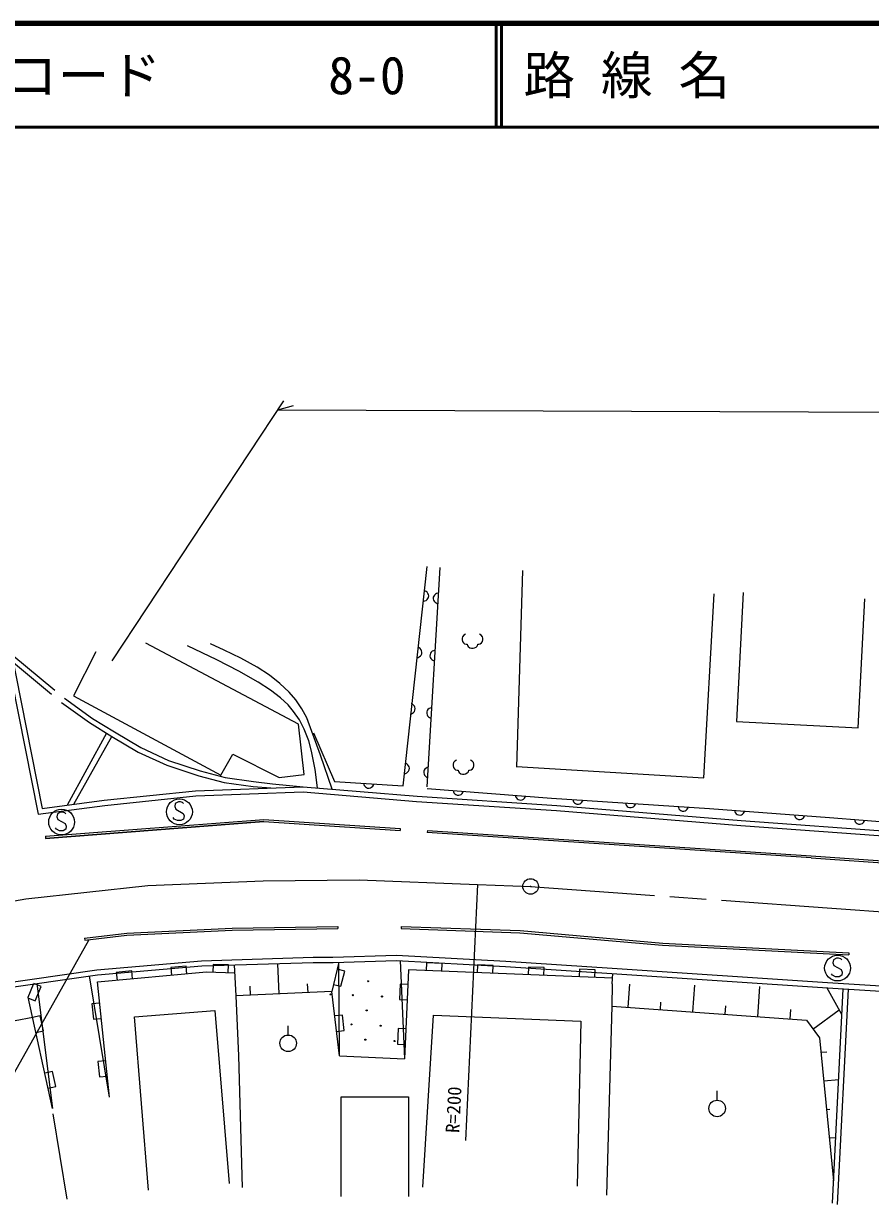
# Model space of a CAD drawing. Units: millimetres, scale not verified. Extents: x 40000 to 680000, y 20000 to 380000.
# Drawn here: x 132091 to 213908, y 265812 to 380000 of the extents above; entities that cross this region are included whole.
import ezdxf
from ezdxf.enums import TextEntityAlignment as Align

# ---------------------------------------------------------------- set-up
doc = ezdxf.new("R2010")
doc.units = ezdxf.units.MM
doc.header["$LTSCALE"] = 1000
doc.linetypes.add('CHAIN', pattern=[18.5, 12, -1.5, 3.5, -1.5])
for name, color, linetype, lineweight in [('M-BGD', 7, 'Continuous', 25), ('M-BGD-EXST', 7, 'Continuous', 25), ('M-BMK', 2, 'CHAIN', 13), ('M-BMK-SRVR', 3, 'Continuous', 25), ('M-STR-HTXT', 7, 'Continuous', 13), ('M-STR-STRC', 7, 'Continuous', 25), ('M-TTL', 2, 'Continuous', 140), ('M-TTL-LINE', 7, 'Continuous', 50)]:
    doc.layers.add(name, color=color, linetype=linetype, lineweight=lineweight)
doc.layers.add('M-TTL-TXT', color=7, linetype='Continuous')
doc.styles.add('ＭＳ ゴシック', font='')
doc.styles.get('ＭＳ ゴシック').set_extended_font_data('MS Gothic')

msp = doc.modelspace()

# ---------------------------------------------------------------- linework, layer by layer
at = {"layer": 'M-BGD'}
for p, q in [((168751, 306275), (171067, 327500)), ((171093, 306200), (172339, 327387)), ((180282, 327111), (179726, 308094)), ((170980, 325081), (170866, 325135)), ((170977, 324215), (171088, 324302)), ((171072, 325009), (170980, 325081)), ((171159, 324898), (171072, 325009)), ((171088, 324302), (171159, 324394)), ((171207, 324792), (171159, 324898)), ((171159, 324394), (171213, 324509)), ((171232, 324668), (171207, 324792)), ((171213, 324509), (171232, 324668)), ((171676, 324528), (171667, 324368)), ((171667, 324368), (171700, 324246)), ((171723, 324645), (171676, 324528)), ((171789, 324742), (171723, 324645)), ((171894, 324836), (171789, 324742)), ((171997, 324890), (171894, 324836)), ((172119, 324923), (171997, 324890)), ((197826, 307057), (198810, 324864)), ((201629, 324988), (200982, 312511)), ((212740, 311902), (213386, 324379)), ((170746, 324142), (170870, 324167)), ((170870, 324167), (170977, 324215)), ((171700, 324246), (171755, 324143)), ((171755, 324143), (171849, 324037)), ((171849, 324037), (171945, 323972)), ((171945, 323972), (172063, 323925)), ((174620, 320873), (174500, 320713)), ((174780, 320953), (174620, 320873)), ((176300, 320873), (176140, 320953)), ((176420, 320713), (176300, 320873)), ((158636, 312241), (143912, 320094)), ((174500, 320713), (174460, 320553)), ((174460, 320553), (174460, 320393)), ((174460, 320393), (174500, 320233)), ((174500, 320233), (174580, 320113)), ((174580, 320113), (174700, 320033)), ((174700, 320033), (174860, 319993)), ((174860, 319993), (174940, 319993)), ((174940, 319993), (174980, 319873)), ((174980, 319873), (175060, 319753)), ((175060, 319753), (175220, 319633)), ((175820, 319713), (175900, 319793)), ((175900, 319793), (175940, 319873)), ((175940, 319873), (175980, 319993)), ((175980, 319993), (176060, 319993)), ((176060, 319993), (176220, 320033)), ((176220, 320033), (176340, 320113)), ((176340, 320113), (176420, 320233)), ((176460, 320553), (176420, 320713)), ((176420, 320233), (176460, 320393)), ((176460, 320393), (176460, 320553)), ((130341, 319505), (133485, 303554)), ((130831, 319602), (133885, 304110)), ((130949, 319002), (135097, 315531)), ((139065, 319235), (136918, 315002)), ((170089, 318687), (170213, 318713)), ((170323, 319626), (170209, 319680)), ((170213, 318713), (170320, 318760)), ((170320, 318760), (170431, 318847)), ((170415, 319554), (170323, 319626)), ((170503, 319443), (170415, 319554)), ((170431, 318847), (170502, 318940)), ((170502, 318940), (170556, 319054)), ((170550, 319337), (170503, 319443)), ((170576, 319213), (170550, 319337)), ((170556, 319054), (170576, 319213)), ((171362, 318987), (171353, 318828)), ((171353, 318828), (171386, 318706)), ((171409, 319105), (171362, 318987)), ((171386, 318706), (171440, 318602)), ((171474, 319201), (171409, 319105)), ((171440, 318602), (171535, 318497)), ((171580, 319296), (171474, 319201)), ((171683, 319350), (171580, 319296)), ((171805, 319383), (171683, 319350)), ((175220, 319633), (175380, 319593)), ((175380, 319593), (175540, 319593)), ((175540, 319593), (175660, 319633)), ((175660, 319633), (175820, 319713)), ((131103, 318222), (134776, 315147)), ((171535, 318497), (171631, 318431)), ((171631, 318431), (171749, 318385)), ((135758, 314362), (138458, 312399)), ((136052, 314766), (138736, 312815)), ((136918, 315002), (151151, 307333)), ((169666, 314171), (169552, 314225)), ((169758, 314100), (169666, 314171)), ((169846, 313988), (169758, 314100)), ((169432, 313232), (169556, 313258)), ((169556, 313258), (169663, 313305)), ((169663, 313305), (169774, 313393)), ((169774, 313393), (169846, 313485)), ((169893, 313882), (169846, 313988)), ((169846, 313485), (169900, 313599)), ((169919, 313758), (169893, 313882)), ((169900, 313599), (169919, 313758)), ((171048, 313447), (171039, 313287)), ((171039, 313287), (171072, 313165)), ((171095, 313564), (171048, 313447)), ((171072, 313165), (171126, 313062)), ((171160, 313661), (171095, 313564)), ((171126, 313062), (171220, 312956)), ((171266, 313755), (171160, 313661)), ((171220, 312956), (171317, 312891)), ((171369, 313809), (171266, 313755)), ((171317, 312891), (171434, 312844)), ((171491, 313842), (171369, 313809)), ((138458, 312399), (140617, 311073)), ((138736, 312815), (140876, 311501)), ((159189, 307394), (158636, 312241)), ((200982, 312511), (212740, 311902)), ((140114, 311382), (136312, 304428)), ((136931, 304509), (140623, 311070)), ((140617, 311073), (143169, 309552)), ((140876, 311501), (143403, 309995)), ((160101, 311429), (162126, 306705)), ((143169, 309552), (145918, 308276)), ((143403, 309995), (146103, 308741)), ((146103, 308741), (149152, 307725)), ((151151, 307333), (152317, 309357)), ((152317, 309357), (156796, 307087)), ((169105, 308407), (168990, 308459)), ((169198, 308336), (169105, 308407)), ((169286, 308226), (169198, 308336)), ((173629, 308530), (173589, 308370)), ((173589, 308370), (173589, 308210)), ((173749, 308690), (173629, 308530)), ((173909, 308770), (173749, 308690)), ((175429, 308690), (175269, 308770)), ((175549, 308530), (175429, 308690)), ((175589, 308370), (175549, 308530)), ((175589, 308210), (175589, 308370)), ((145918, 308276), (149010, 307245)), ((149010, 307245), (151464, 306607)), ((149152, 307725), (151562, 307098)), ((156796, 307087), (159189, 307394)), ((168881, 307465), (169005, 307492)), ((169005, 307492), (169111, 307541)), ((169111, 307541), (169221, 307629)), ((169221, 307629), (169292, 307722)), ((169335, 308120), (169286, 308226)), ((169292, 307722), (169344, 307837)), ((169362, 307996), (169335, 308120)), ((169344, 307837), (169362, 307996)), ((170760, 307699), (170751, 307539)), ((170751, 307539), (170784, 307417)), ((170807, 307816), (170760, 307699)), ((170784, 307417), (170838, 307314)), ((170873, 307913), (170807, 307816)), ((170838, 307314), (170932, 307208)), ((170979, 308006), (170873, 307913)), ((170932, 307208), (171028, 307142)), ((171082, 308061), (170979, 308006)), ((171204, 308093), (171082, 308061)), ((173589, 308210), (173629, 308050)), ((173629, 308050), (173709, 307930)), ((173709, 307930), (173829, 307850)), ((173829, 307850), (173989, 307810)), ((173989, 307810), (174069, 307810)), ((174069, 307810), (174109, 307690)), ((174109, 307690), (174189, 307570)), ((174189, 307570), (174349, 307450)), ((174349, 307450), (174509, 307410)), ((174509, 307410), (174669, 307410)), ((174669, 307410), (174789, 307450)), ((174789, 307450), (174949, 307530)), ((174949, 307530), (175029, 307610)), ((175029, 307610), (175069, 307690)), ((175069, 307690), (175109, 307810)), ((175109, 307810), (175189, 307810)), ((175189, 307810), (175349, 307850)), ((175349, 307850), (175469, 307930)), ((175469, 307930), (175549, 308050)), ((175549, 308050), (175589, 308210)), ((179728, 308161), (197826, 307057)), ((148711, 305817), (159111, 306202)), ((151464, 306607), (154262, 306214)), ((151562, 307098), (154315, 306712)), ((154262, 306214), (155979, 306086)), ((154315, 306712), (156142, 306482)), ((156142, 306482), (159111, 306202)), ((159111, 306202), (170103, 305279)), ((162126, 306705), (168751, 306275)), ((164940, 306522), (164972, 306400)), ((164972, 306400), (165025, 306296)), ((165025, 306296), (165118, 306190)), ((165118, 306190), (165214, 306124)), ((165214, 306124), (165331, 306076)), ((165331, 306076), (165491, 306066)), ((165491, 306066), (165613, 306098)), ((165613, 306098), (165717, 306151)), ((165717, 306151), (165823, 306245)), ((165823, 306245), (165890, 306340)), ((165890, 306340), (165937, 306458)), ((171028, 307142), (171145, 307095)), ((171083, 306030), (183108, 305110)), ((133885, 304110), (139869, 304894)), ((139869, 304894), (148711, 305817)), ((139927, 304397), (148746, 305318)), ((148746, 305318), (159099, 305701)), ((159099, 305701), (170066, 304781)), ((170103, 305279), (183624, 304395)), ((173591, 305838), (173621, 305715)), ((173621, 305715), (173673, 305611)), ((173673, 305611), (173766, 305504)), ((173766, 305504), (173861, 305436)), ((173861, 305436), (173977, 305387)), ((173977, 305387), (174137, 305375)), ((174137, 305375), (174259, 305406)), ((174259, 305406), (174364, 305458)), ((174364, 305458), (174471, 305550)), ((174471, 305550), (174539, 305645)), ((174539, 305645), (174588, 305762)), ((179603, 305378), (179634, 305255)), ((179634, 305255), (179686, 305151)), ((179686, 305151), (179778, 305043)), ((179778, 305043), (179873, 304976)), ((179873, 304976), (179990, 304927)), ((179990, 304927), (180149, 304915)), ((180149, 304915), (180272, 304945)), ((180272, 304945), (180376, 304998)), ((180376, 304998), (180484, 305090)), ((180484, 305090), (180551, 305185)), ((180551, 305185), (180600, 305301)), ((183108, 305110), (198373, 304100)), ((185153, 304974), (185185, 304852)), ((186103, 304791), (186151, 304908)), ((133485, 303554), (139927, 304397)), ((170066, 304781), (183587, 303896)), ((183587, 303896), (201379, 302439)), ((183624, 304395), (201418, 302938)), ((185185, 304852), (185238, 304748)), ((185238, 304748), (185331, 304642)), ((185331, 304642), (185427, 304575)), ((185427, 304575), (185544, 304527)), ((185544, 304527), (185704, 304517)), ((185704, 304517), (185826, 304549)), ((185826, 304549), (185930, 304602)), ((185930, 304602), (186036, 304695)), ((186036, 304695), (186103, 304791)), ((190241, 304638), (190273, 304515)), ((190273, 304515), (190326, 304412)), ((190326, 304412), (190420, 304305)), ((190420, 304305), (190515, 304239)), ((190515, 304239), (190633, 304191)), ((190633, 304191), (190792, 304180)), ((190792, 304180), (190915, 304212)), ((190915, 304212), (191018, 304266)), ((191018, 304266), (191125, 304359)), ((191125, 304359), (191191, 304455)), ((191191, 304455), (191239, 304572)), ((195330, 304301), (195362, 304179)), ((195362, 304179), (195415, 304075)), ((195415, 304075), (195508, 303969)), ((195508, 303969), (195604, 303902)), ((195604, 303902), (195721, 303854)), ((195721, 303854), (195881, 303844)), ((195881, 303844), (196003, 303876)), ((196003, 303876), (196107, 303929)), ((196107, 303929), (196213, 304022)), ((196213, 304022), (196280, 304118)), ((196280, 304118), (196327, 304235)), ((198373, 304100), (209968, 303241)), ((200773, 303922), (200804, 303799)), ((200804, 303799), (200856, 303695)), ((201721, 303731), (201770, 303848)), ((200856, 303695), (200949, 303588)), ((200949, 303588), (201044, 303521)), ((201044, 303521), (201161, 303472)), ((201161, 303472), (201320, 303460)), ((201320, 303460), (201443, 303491)), ((201418, 302938), (217465, 301781)), ((201443, 303491), (201547, 303544)), ((201547, 303544), (201654, 303636)), ((201654, 303636), (201721, 303731)), ((206571, 303493), (206602, 303370)), ((206602, 303370), (206654, 303266)), ((206654, 303266), (206746, 303159)), ((206746, 303159), (206842, 303091)), ((206842, 303091), (206958, 303043)), ((206958, 303043), (207118, 303031)), ((207118, 303031), (207241, 303062)), ((207241, 303062), (207345, 303114)), ((207345, 303114), (207452, 303207)), ((207452, 303207), (207519, 303302)), ((207519, 303302), (207568, 303419)), ((209968, 303241), (221550, 302284)), ((212365, 303043), (212395, 302920)), ((212395, 302920), (212447, 302815)), ((212447, 302815), (212538, 302707)), ((212538, 302707), (212633, 302639)), ((212633, 302639), (212749, 302590)), ((212909, 302576), (213032, 302606)), ((213032, 302606), (213136, 302658)), ((213136, 302658), (213244, 302749)), ((213244, 302749), (213312, 302844)), ((213312, 302844), (213362, 302960)), ((201379, 302439), (217425, 301283)), ((212749, 302590), (212909, 302576)), ((139173, 288509), (149267, 289374)), ((149267, 289374), (160060, 289705)), ((149296, 288875), (160068, 289205)), ((150389, 289021), (150370, 288271)), ((151888, 288982), (150389, 289021)), ((151869, 288232), (151888, 288982)), ((152445, 288971), (152607, 285975)), ((156790, 286173), (156653, 289066)), ((160060, 289705), (161977, 289705)), ((160068, 289205), (161985, 289205)), ((162563, 289223), (161856, 286412)), ((161977, 289705), (168126, 289897)), ((161985, 289205), (168120, 289397)), ((162615, 280165), (162563, 289223)), ((168120, 289397), (178665, 288822)), ((168126, 289897), (178695, 289321)), ((168487, 289408), (168886, 279880)), ((171030, 289168), (171000, 288418)), ((172529, 289107), (171030, 289168)), ((172498, 288358), (172529, 289107)), ((175958, 288968), (175928, 288218)), ((177457, 288907), (175958, 288968)), ((177427, 288158), (177457, 288907)), ((178695, 289321), (188955, 288650)), ((129176, 287067), (139173, 288509)), ((129261, 286574), (139230, 288012)), ((140377, 276168), (138451, 287900)), ((139229, 287330), (149753, 288287)), ((139230, 288012), (149296, 288875)), ((142539, 288384), (141045, 288248)), ((141045, 288248), (141113, 287501)), ((142607, 287637), (142539, 288384)), ((147801, 288862), (146307, 288727)), ((146307, 288727), (146375, 287980)), ((147869, 288115), (147801, 288862)), ((149753, 288287), (152486, 288216)), ((163120, 288362), (162392, 288545)), ((162754, 286907), (163120, 288362)), ((169285, 288488), (168886, 279880)), ((188998, 287688), (169285, 288488)), ((178665, 288822), (188922, 288151)), ((180887, 288768), (180856, 288018)), ((182386, 288707), (180887, 288768)), ((182355, 287958), (182386, 288707)), ((185815, 288568), (185785, 287818)), ((187314, 288507), (185815, 288568)), ((187283, 287758), (187314, 288507)), ((188922, 288151), (209750, 286767)), ((188955, 288650), (209782, 287266)), ((188973, 287154), (189020, 288144)), ((132532, 285863), (133060, 287122)), ((133778, 286894), (133086, 287184)), ((133197, 285511), (133778, 286894)), ((133381, 287168), (134892, 275084)), ((140377, 276168), (139229, 287330)), ((154007, 286041), (153965, 286927)), ((159573, 286304), (159533, 287155)), ((162026, 287090), (162754, 286907)), ((168471, 287120), (168401, 285622)), ((169220, 287085), (168471, 287120)), ((188973, 287154), (188924, 284995)), ((190491, 284880), (190655, 287123)), ((196757, 284422), (196946, 287007)), ((203023, 283964), (203237, 286891)), ((211157, 284165), (209686, 286771)), ((209750, 286767), (220199, 286096)), ((209782, 287266), (220235, 286595)), ((210253, 265944), (211281, 286669)), ((210747, 265812), (211780, 286637)), ((132506, 285801), (133197, 285511)), ((134892, 275084), (132532, 285863)), ((161856, 286412), (152607, 285975)), ((152607, 285975), (152844, 280181)), ((162615, 280165), (161856, 286412)), ((168401, 285622), (169150, 285587)), ((139439, 285286), (138693, 285209)), ((138693, 285209), (138847, 283717)), ((142797, 283937), (150577, 284568)), ((150577, 284568), (151935, 267816)), ((188924, 284995), (188409, 266712)), ((188924, 284995), (207722, 283620)), ((193624, 284651), (193677, 285375)), ((199890, 284193), (199950, 285020)), ((206156, 283735), (206224, 284664)), ((208360, 282762), (210889, 284640)), ((132966, 283879), (119859, 281462)), ((133694, 284061), (132962, 283901)), ((134015, 282596), (133694, 284061)), ((138847, 283717), (139593, 283794)), ((144155, 267185), (142797, 283937)), ((162889, 284123), (162145, 284033)), ((163070, 282634), (162889, 284123)), ((170666, 267484), (171697, 284111)), ((171697, 284111), (185930, 283522)), ((185930, 283522), (185576, 267572)), ((207722, 283620), (208998, 281903)), ((133282, 282436), (134015, 282596)), ((157653, 282192), (157653, 283092)), ((162326, 282544), (163070, 282634)), ((168271, 282816), (168202, 281317)), ((169020, 282781), (168271, 282816)), ((168202, 281317), (168951, 281283)), ((208998, 281903), (210359, 268091)), ((152844, 280181), (153200, 267436)), ((162615, 280165), (168886, 279880)), ((209134, 280521), (209690, 280576)), ((134874, 278672), (134141, 278512)), ((135195, 277207), (134874, 278672)), ((140013, 279705), (139267, 279628)), ((139267, 279628), (139421, 278136)), ((139421, 278136), (140167, 278213)), ((209407, 277759), (210846, 277901)), ((134462, 277046), (135195, 277207)), ((199102, 275890), (199102, 276790)), ((162761, 276206), (169279, 276206)), ((162761, 266570), (162761, 276206)), ((169279, 276206), (169279, 266570)), ((134911, 274580), (136267, 266308)), ((209679, 274997), (209987, 275027)), ((209951, 272234), (210568, 272295)), ((210223, 269472), (210285, 269478))]:
    msp.add_line(p, q, dxfattribs=at)
for points in [[(160477, 306087), (160249, 307873), (159913, 309642), (159633, 310632), (159197, 311765), (158737, 312661), (158183, 313493), (157640, 314129), (156913, 314812), (155954, 315545), (154761, 316313), (152895, 317375), (150758, 318469), (147923, 319817)], [(161903, 305968), (160783, 309265), (159446, 312851), (158976, 313727), (158387, 314592), (157735, 315351), (156860, 316183), (155834, 316987), (154665, 317755), (153091, 318627), (151463, 319411), (150132, 320013)]]:
    msp.add_lwpolyline(points, dxfattribs=at)
for centre, radius in [((165370, 287393), 50), ((161735, 286113), 50), ((163892, 286046), 50), ((166717, 285916), 50), ((165239, 284568), 50), ((163761, 283220), 50), ((157653, 281392), 800), ((166587, 283090), 50), ((165109, 281743), 50), ((167934, 281612), 50), ((199102, 275090), 800)]:
    msp.add_circle(centre, radius, dxfattribs=at)
at = {"layer": 'M-BGD-EXST'}
for p, q in [((146743, 304577), (146693, 304277)), ((146693, 304277), (146793, 304027)), ((147043, 304727), (146743, 304577)), ((146793, 304027), (147493, 303627)), ((147243, 304727), (147043, 304727)), ((147443, 304677), (147243, 304727)), ((147543, 304577), (147443, 304677)), ((135360, 303587), (135310, 303287)), ((135310, 303287), (135410, 303037)), ((135660, 303737), (135360, 303587)), ((135410, 303037), (136110, 302637)), ((135860, 303737), (135660, 303737)), ((136060, 303687), (135860, 303737)), ((136160, 303587), (136060, 303687)), ((136110, 302637), (136210, 302387)), ((146643, 303077), (146543, 303227)), ((146943, 302927), (146643, 303077)), ((147293, 302927), (146943, 302927)), ((147543, 303077), (147293, 302927)), ((147493, 303627), (147593, 303377)), ((147593, 303377), (147543, 303077)), ((135260, 302087), (135160, 302237)), ((135560, 301937), (135260, 302087)), ((135910, 301937), (135560, 301937)), ((136160, 302087), (135910, 301937)), ((136210, 302387), (136160, 302087)), ((210342, 289466), (210292, 289166)), ((210292, 289166), (210392, 288916)), ((210642, 289616), (210342, 289466)), ((210392, 288916), (211092, 288516)), ((210842, 289616), (210642, 289616)), ((211042, 289566), (210842, 289616)), ((211142, 289466), (211042, 289566)), ((210242, 287966), (210142, 288116)), ((210542, 287816), (210242, 287966)), ((210892, 287816), (210542, 287816)), ((211142, 287966), (210892, 287816)), ((211092, 288516), (211192, 288266)), ((211192, 288266), (211142, 287966))]:
    msp.add_line(p, q, dxfattribs=at)
for centre in [(147143, 303777), (135760, 302787), (210742, 288666)]:
    msp.add_circle(centre, 1250, dxfattribs=at)
at = {"layer": 'M-BMK'}
for p, q in [((144103, 296654), (155223, 297114)), ((155223, 297114), (164523, 297203)), ((164523, 297203), (175950, 296743)), ((132293, 295350), (144103, 296654)), ((175950, 296743), (181076, 296560)), ((181076, 296560), (210183, 294450)), ((122692, 293726), (132293, 295350)), ((210183, 294450), (233471, 292854))]:
    msp.add_line(p, q, dxfattribs=at)
at = {"layer": 'M-BMK-SRVR'}
for radius in [750, 30]:
    msp.add_circle((181076, 296560), radius, dxfattribs=at)
at = {"layer": 'M-STR-HTXT'}
for p, q in [((140660, 318376), (157226, 343511)), ((156669, 342665), (158170, 343079)), ((156669, 342665), (349553, 341941)), ((175950, 296743), (174786, 271985))]:
    msp.add_line(p, q, dxfattribs=at)
at = {"layer": 'M-STR-STRC'}
for p, q in [((134191, 301405), (155295, 303035)), ((155296, 302835), (134207, 301205)), ((134207, 301205), (155296, 302835)), ((155295, 303035), (168482, 302157)), ((155296, 302835), (168460, 301958)), ((168482, 302157), (168460, 301958)), ((171101, 301983), (171086, 301784)), ((208189, 299314), (171086, 301784)), ((171101, 301983), (208203, 299514)), ((134191, 301405), (134207, 301205)), ((208189, 299314), (229063, 297842)), ((208203, 299514), (229079, 298041)), ((142051, 292046), (152246, 292526)), ((142068, 291847), (152253, 292326)), ((152246, 292526), (162462, 292696)), ((152253, 292326), (162462, 292496)), ((162462, 292696), (162462, 292496)), ((168584, 292696), (168577, 292496)), ((168577, 292496), (180053, 292086)), ((168584, 292696), (180065, 292286)), ((138357, 291329), (129323, 275249)), ((137972, 291545), (142051, 292046)), ((137972, 291545), (138012, 291349)), ((138012, 291349), (142068, 291847)), ((180053, 292086), (193833, 290888)), ((180065, 292286), (193847, 291088)), ((193833, 290888), (211815, 289930)), ((193847, 291088), (211820, 290130)), ((211820, 290130), (211815, 289930))]:
    msp.add_line(p, q, dxfattribs=at)
at = {"layer": 'M-TTL'}
msp.add_line((680000, 380000), (40000, 380000), dxfattribs=at)
at = {"layer": 'M-TTL-LINE'}
for p, q in [((177750, 380000), (177750, 370000)), ((178250, 380000), (178250, 370000)), ((40000, 370000), (680000, 370000))]:
    msp.add_line(p, q, dxfattribs=at)

# ---------------------------------------------------------------- texts
at = {"layer": 'M-STR-HTXT', "style": 'ＭＳ ゴシック'}
msp.add_text('R=200', height=1320, rotation=87.1, dxfattribs=at).set_placement((174575, 272674), align=Align.BOTTOM_LEFT)
at = {"layer": 'M-TTL-TXT', "style": 'ＭＳ ゴシック'}
for s, p in [('図面コード', (120380, 375000)), ('路 線 名', (180380, 375000)), ('8-0', (161521, 375000)), ('8-0', (161521, 375000))]:
    msp.add_text(s, height=3666, dxfattribs=at).set_placement(p, align=Align.MIDDLE_LEFT)

doc.saveas('drawing.dxf')
